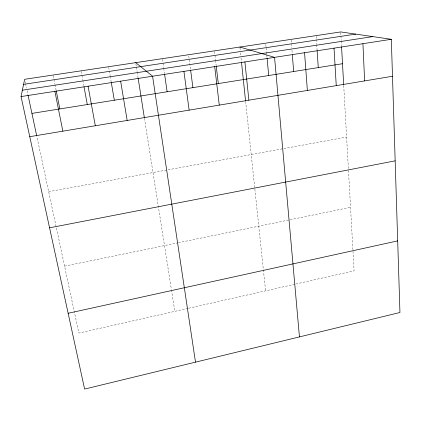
<?xml version="1.0" encoding="UTF-8"?>
<svg xmlns="http://www.w3.org/2000/svg" width="421" height="421" viewBox="0 0 421 421"><rect width="100%" height="100%" fill="white"/><g stroke="black" fill="none" stroke-linecap="round" stroke-linejoin="round"><path stroke-width="0.32" stroke-dasharray="2.1 1.58" d="M187.982 308.388L78.864 333.058L36.837 136.367M188.608 308.246L295.179 284.154M295.816 284.007L354.087 270.835L348.42 169.5M64.566 266.146L177.794 242.849M178.425 242.717L350.535 207.306M48.657 191.681L283.186 148.687M283.822 148.571L346.604 137.062M25.181 81.821L25.455 83.084M25.586 83.716L26.534 88.136M27.07 90.662L27.881 94.451M53.209 75.675L53.846 78.869M53.972 79.511L54.867 83.989M54.993 84.626L56.14 90.383M81.179 71.475L81.769 74.654M81.885 75.291L82.711 79.743M82.826 80.379L83.768 85.463M108.707 67.36L110.139 75.733M110.249 76.38L111.128 81.532M135.888 63.934L136.293 66.497M136.393 67.139L137.099 71.623M137.199 72.259L138.009 77.385M144.45 118.322L171.368 289.316M171.468 289.958L174.836 311.361M162.448 59.308L162.916 62.555M163.011 63.203L163.664 67.744M163.758 68.397L164.506 73.591M188.771 56.014L190.545 69.57M214.521 51.494L214.899 54.704M214.973 55.346L215.505 59.835M215.578 60.477L216.189 65.613M239.954 47.689L240.228 50.294M240.502 52.893L240.78 55.498M241.054 58.103L241.396 61.355M245.611 101.356L263.309 269.135M263.378 269.787L265.598 290.843M265.814 44.463L266.714 54.167M266.772 54.814L267.014 57.403M291.148 40.006L291.764 47.726M291.974 50.299L292.232 53.514M316.145 36.269L316.324 38.879M316.371 39.532L316.681 44.1M316.724 44.752L317.076 49.973M340.763 32.575L340.91 35.169M340.942 35.817L341.199 40.358M341.236 41.005L341.526 46.194M343.725 85.552L348.383 168.847"/><path stroke-width="0.63" d="M21.05 96.567L24.644 79.295L340.726 31.928L391.325 39.3L399.95 312.508L84.61 389.072L21.05 96.567L391.325 39.3M68.139 313.277L397.687 240.891M49.573 227.819L395.161 160.843M29.765 136.678L392.493 76.264M31.928 113.396L342.505 63.713M22.376 90.183L372.822 36.606M23.592 84.353L355.713 34.112M239.886 47.036L274.566 57.356L299.452 336.911M135.688 62.655L152.581 76.222L195.502 362.149M28.018 95.083L36.701 135.73M54.888 91.331L62.85 131.168M56.267 91.02L59.835 108.928M84.005 86.737L87.294 104.534M88.078 86.2L95.314 125.763M111.239 82.174L114.323 100.214M120.638 81.164L127.168 120.459M138.109 78.027L144.35 117.685M164.6 74.238L167.121 91.767M183.93 71.375L189.134 110.139M190.629 70.212L192.913 87.642M216.262 66.255L218.31 83.579M214.699 66.618L219.278 105.118M241.465 62.008L245.548 100.719M244.906 61.945L248.874 100.187M267.072 58.051L268.693 75.517M292.332 54.798L293.674 71.523M304.567 52.72L307.367 90.447M317.124 50.625L318.276 67.586M334.016 48.162L336.253 85.631M341.563 46.847L343.689 84.91M362.934 43.689L364.623 80.911"/></g></svg>
